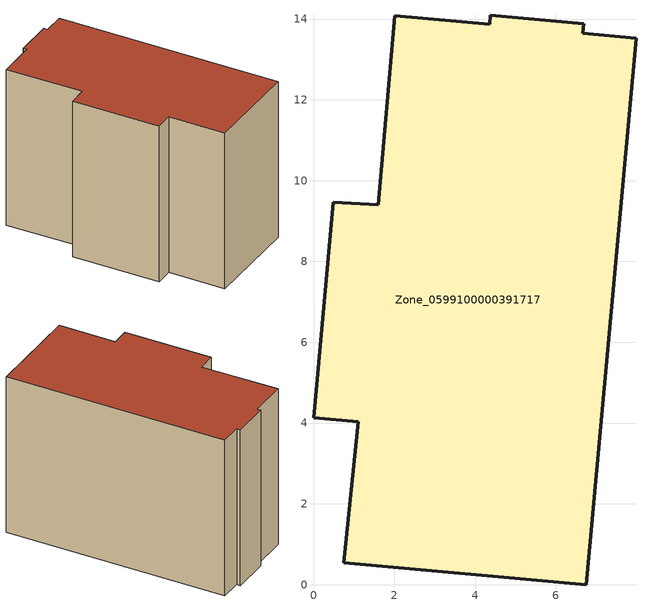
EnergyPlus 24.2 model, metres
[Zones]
Zone_0599100000391717
 floor ground (C_G): 0.49,9.47 1.6,9.4 2.01,14.09 4.36,13.87 4.38,14.09 6.69,13.88 6.67,13.65 7.98,13.53 6.75,0 0.75,0.55 1.11,4.03 0,4.13 z0
 wall outside (C_F): 6.75,0 7.98,13.53 6.67,13.65 6.69,13.88 4.38,14.09 4.36,13.87 2.01,14.09 1.6,9.4 0.49,9.47 0,4.13 1.11,4.03 0.75,0.55 6.75,0 z0:9.99
 roof outside (C_R): 1.6,9.4 0.49,9.47 0,4.13 1.11,4.03 0.75,0.55 6.75,0 7.98,13.53 6.67,13.65 6.69,13.88 4.38,14.09 4.36,13.87 2.01,14.09 z9.99
[BUILDING]
Pand.0599100000391717: North Axis=0; Terrain=City; Loads Convergence Tolerance Value=0.04; Temperature Convergence Tolerance Value=0.4; Solar Distribution=FullExterior; Maximum Number of Warmup Days=25; Minimum Number of Warmup Days=1
[Site:Location]
Rotterdam.The.Hague.AP_ZH_NLD Design_Conditions: Latitude=51.96; Longitude=4.45; Time Zone=1; Elevation=-4.5
[SITE:GROUNDTEMPERATURE:BUILDINGSURFACE]
18, 18, 18, 18, 18, 18, 18, 18, 18, 18, 18, 18
[MATERIAL] Thermal Absorptance=0.9; Solar Absorptance=0.7; Visible Absorptance=0.7
Name | Roughness | Thickness | Conductivity | Density | Specific Heat
G.TC.1992-2005 | MediumSmooth | 0.15 | 0.06 | 540 | 1210
F.TC.1992-2005 | Rough | 0.3 | 0.12 | 1920 | 840
R.TC.1992-2005 | MediumRough | 0.2 | 0.08 | 1500 | 1000
[CONSTRUCTION]
C_G: G.TC.1992-2005
C_F: F.TC.1992-2005
C_R: R.TC.1992-2005
[ZONE]
Zone_0599100000391717: Type=1; Multiplier=1; Ceiling Height=Autocalculate; Volume=Autocalculate; Floor Area=autocalculate; Part of Total Floor Area=Yes
[ZONEINFILTRATION:DESIGNFLOWRATE]
Infil_Zone_0599100000391717: Zone or ZoneList or Space or SpaceList=Zone_0599100000391717; Schedule=AlwaysOn; Design Flow Rate Calculation Method=Flow/Area; Flow Rate per Floor Area=0.0015; Constant Term Coefficient=1; Temperature Term Coefficient=0; Velocity Term Coefficient=0; Velocity Squared Term Coefficient=0
[HVACTEMPLATE:ZONE:IDEALLOADSAIRSYSTEM]
Zone_0599100000391717: Maximum Heating Supply Air Temperature=50; Minimum Cooling Supply Air Temperature=13; Maximum Heating Supply Air Humidity Ratio=0.0156; Minimum Cooling Supply Air Humidity Ratio=0.0077; Heating Limit=NoLimit; Cooling Limit=NoLimit; Dehumidification Control Type=ConstantSensibleHeatRatio; Cooling Sensible Heat Ratio=0.7; Dehumidification Setpoint=60; Humidification Control Type=None; Humidification Setpoint=30; Outdoor Air Method=None; Outdoor Air Flow Rate per Person=0.00944; Outdoor Air Flow Rate per Zone Floor Area=0; Outdoor Air Flow Rate per Zone=0; Demand Controlled Ventilation Type=None; Outdoor Air Economizer Type=NoEconomizer; Heat Recovery Type=None; Sensible Heat Recovery Effectiveness=0.7; Latent Heat Recovery Effectiveness=0.65
[ZONECONTROL:THERMOSTAT]
ThermostatControl_Zone_0599100000391717: Zone or ZoneList=Zone_0599100000391717; Control Type Schedule=DualSetpointControlType; Control 1=Thermostat_Zone_0599100000391717; Temperature Difference Between Cutout And Setpoint=0
[THERMOSTATSETPOINT:DUALSETPOINT]
Thermostat_Zone_0599100000391717: Heating Setpoint Temperature Schedule=HeatingSetpoint_Zone_0599100000391717; Cooling Setpoint Temperature Schedule=CoolingSetpoint_Zone_0599100000391717
[SCHEDULE:COMPACT]
HeatingSetpoint_Zone_0599100000391717: Through: 12/31, For: AllDays, Until: 24:00, 21
CoolingSetpoint_Zone_0599100000391717: Through: 12/31, For: AllDays, Until: 24:00, 24
DualSetpointControlType: Through: 12/31, For: AllDays, Until: 24:00, 4
AlwaysOn: Through: 12/31, For: AllDays, Until: 24:00, 1
